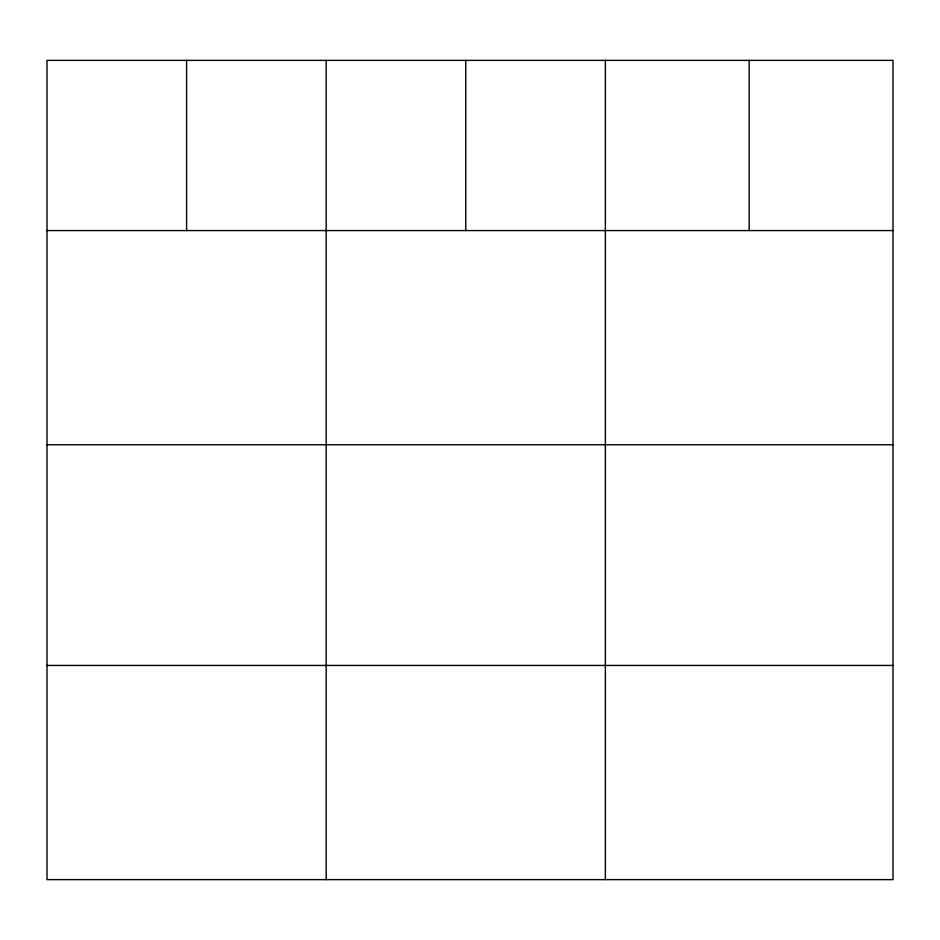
<?xml version="1.0" encoding="UTF-8"?>
<svg xmlns="http://www.w3.org/2000/svg" width="940" height="940" viewBox="0 0 940 940"><rect width="100%" height="100%" fill="white"/><g stroke="black" fill="none" stroke-linecap="round" stroke-linejoin="round"><path stroke-width="1.41" d="M893 444.761L893 60.372L47 60.372L47 879.629L893 879.629L893 444.761L47 444.761M47 230.57L893 230.57M47 665.438L893 665.438M749.18 60.372L749.18 230.57M605.36 60.372L605.36 879.629M465.77 60.372L465.77 230.57M326.18 60.372L326.18 879.629M186.59 60.372L186.59 230.57"/></g></svg>
